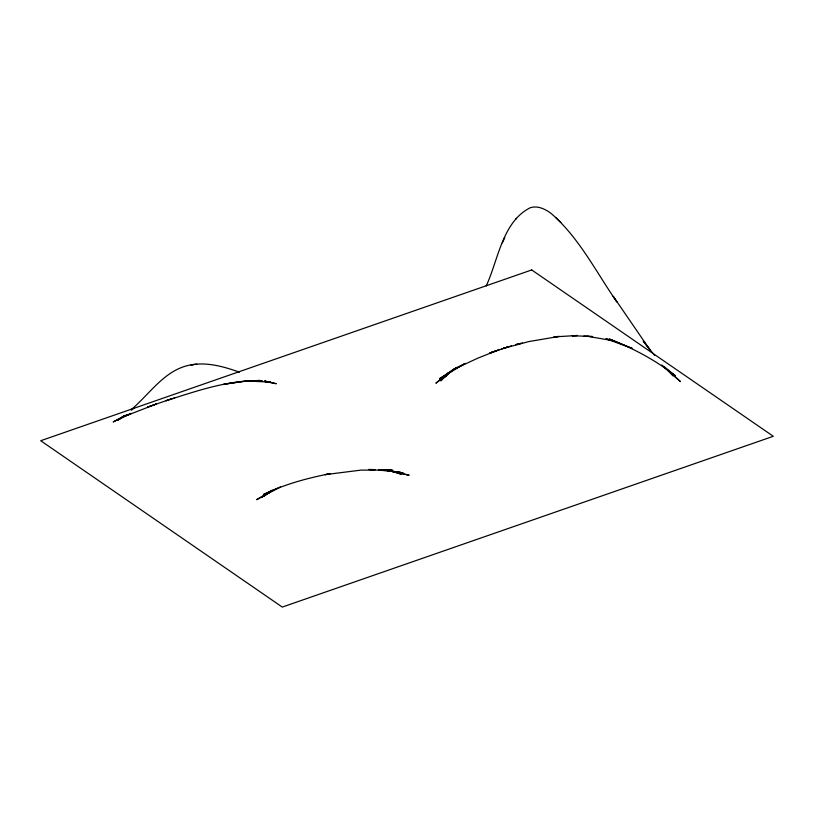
<?xml version="1.0" encoding="UTF-8"?>
<svg xmlns="http://www.w3.org/2000/svg" width="814" height="814" viewBox="0 0 814 814"><rect width="100%" height="100%" fill="white"/><g stroke="black" fill="none" stroke-linecap="round" stroke-linejoin="round"><path stroke-width="1.22" d="M486.192 285.938C498.188 260.47 502.116 221.947 530.179 207.774C537.413 205.281 545.115 209.005 550.885 213.258C579.059 237.525 595.97 271.835 616.87 301.933L613.227 296.296L650.121 350.101L643.233 341.097L654.598 355.392M502.309 242.918L504.833 237.535M448.229 372.72L445.4 376.841L448.311 373.188M515.689 219.22L516.351 218.325M445.838 375.234L440.791 380.86L450.814 371.184M449.155 372.415L435.877 383.191L456.98 367.297M124.807 415.455L122.945 417.144L124.847 415.608M131.319 409.544C150.102 393.732 165.018 369.271 191.015 364.876C207.468 361.904 224.013 366.727 239.428 372.14M270.563 491.361L268.752 492.948L270.635 491.33M269.302 492.114L266.371 494.546L269.231 492.256M268.915 492.277L263.98 496.092L270.716 491.127M123.209 416.28L118.142 420.075L126.679 414.723M131.319 410.205L134.351 407.926M455.596 368.142L439.54 378.673L465.109 363.482M270.543 491.127L261.579 497.517L272.242 490.252L256.644 499.684L280.454 486.925L263.451 494.515C284.534 484.31 307.295 478.113 330.23 473.667L325.081 474.643L360.958 470.116L392.307 470.075L378.602 469.709M123.606 416.178L113.156 421.947L131.186 413.37L122.67 417.083L156.196 404.039L147.568 407.112L168.488 399.878L165.985 400.732C197.212 390.873 229.08 379.548 262.169 380.82M465.028 363.461L452.258 370.034L477.849 358.15L497.639 350.295M492.633 352.055L489.57 353.144L508.414 346.744L501.851 348.921M499.165 349.755L491.096 352.604L496.102 350.844M171.571 398.88L169.058 399.694L174.654 397.893M511.507 345.838L503.388 348.423L528.673 341.605L559.126 336.426L553.886 336.874L577.299 335.521L572.018 335.704L592.561 336.548L583.903 336.05M520.848 343.386L515.74 344.617L522.405 343.02M196.795 364.163L191.015 364.876L193.61 364.56M259.747 380.362L241.616 381.491L223.769 384.279L246.846 381.033L270.686 382.122L264.601 381.186M368.64 469.444L374.867 469.607M369.851 469.576L374.786 469.851M378.49 470.054L400.681 472.364L387.362 470.655L403.49 473.229L390.079 471.011L409.157 475.274L388.736 470.166M587.189 336.243L613.695 340.822L605.962 338.766L632.142 348.331L609.259 338.99C632.854 348.138 655.402 360.022 675.315 375.712L661.64 365.089L680.463 381.593L663.939 366.504L666.401 368.813M259.676 380.525L262.047 380.972M264.418 381.43L276.272 383.709L265.171 381.145M264.713 381.318L268.345 382.427L264.876 381.217M387.932 470.044L401.261 474.226L392.033 471.072M555.677 217.399L560.846 222.446M666.096 368.477L672.954 375.885M531.725 269.943L40.7 440.73L282.275 607.081L773.3 436.294L531.725 269.943"/></g></svg>
